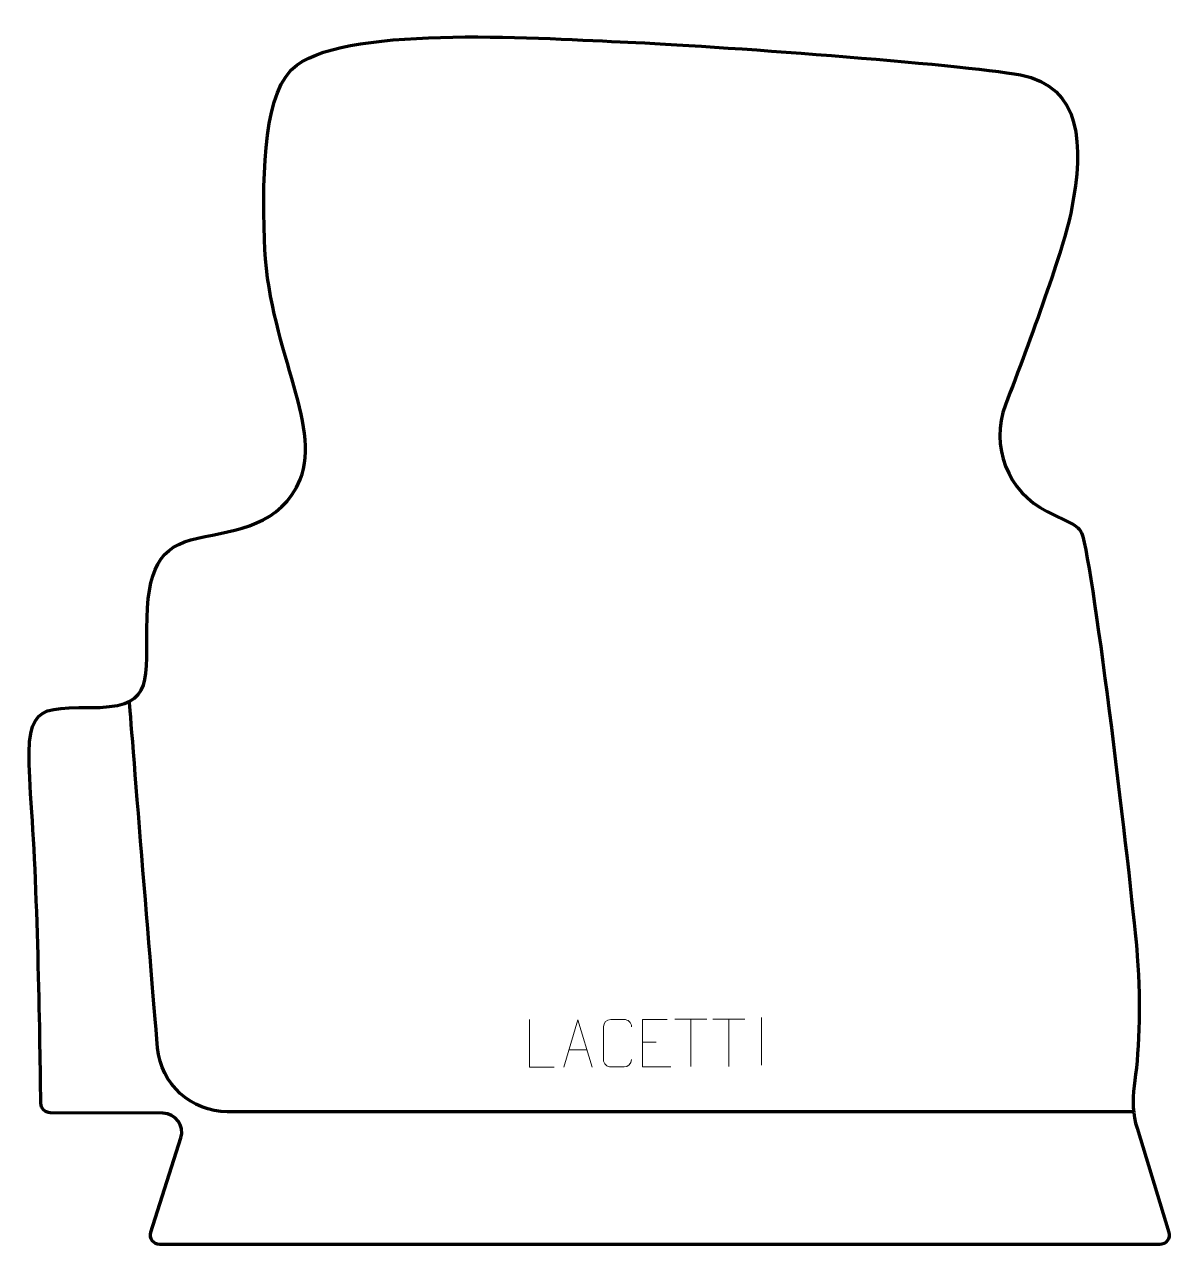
# Model space of a CAD drawing. Header units: millimetres. Extents: x -303 to 301, y -318 to 325.
import ezdxf

# ---------------------------------------------------------------- set-up
doc = ezdxf.new("R2010")
doc.units = ezdxf.units.MM
doc.header["$MEASUREMENT"] = 0
for name, color, linetype in [('layer 1', 7, 'Continuous'), ('layer 2', 7, 'Continuous'), ('layer 3', 7, 'Continuous')]:
    doc.layers.add(name, color=color, linetype=linetype)

msp = doc.modelspace()

# ---------------------------------------------------------------- linework, layer by layer
at = {"layer": 'layer 1', "color": 250, "lineweight": 9}
for points in [[(85.5699, -198.4574), (85.5699, -198.4574), (85.5699, -223.4315), (85.5699, -223.4315)], [(39.8229, -199.3379), (39.8229, -199.3379), (56.8101, -199.3379), (56.8101, -199.3379)], [(48.3167, -224.2679), (48.3167, -224.2679), (48.3167, -199.3144), (48.3167, -199.3144)], [(59.8229, -199.3379), (59.8229, -199.3379), (76.8101, -199.3379), (76.8101, -199.3379)], [(68.3167, -224.2679), (68.3167, -224.2679), (68.3167, -199.3144), (68.3167, -199.3144)], [(22.9306, -211.3098), (22.9306, -211.3098), (30.0987, -211.3098), (30.0987, -211.3098)], [(-15.9349, -215.3838), (-15.9349, -215.3838), (-6.4392, -215.3838), (-6.4392, -215.3838)]]:
    msp.add_open_spline(points, degree=3, dxfattribs=at)
for points, knots in [([(-23.7377, -224.48), (-23.7377, -224.48), (-36.6868, -224.48), (-36.6868, -224.48), (-36.6868, -224.48), (-36.6868, -224.48), (-36.6868, -199.5264), (-36.6868, -199.5264)], [0, 0, 0, 0, 0.33333333, 0.33333333, 0.33333333, 0.33333333, 1, 1, 1, 1]), ([(-18.6575, -224.6332), (-18.6575, -224.6332), (-11.2865, -199.6797), (-11.2865, -199.6797), (-11.2865, -199.6797), (-11.2865, -199.6797), (-3.7166, -224.6332), (-3.7166, -224.6332)], [0, 0, 0, 0, 0.33333333, 0.33333333, 0.33333333, 0.33333333, 1, 1, 1, 1]), ([(17.1128, -220.6035), (16.973, -222.9269), (15.2958, -224.4065), (13.1481, -224.4173), (13.1481, -224.4173), (10.8162, -224.4169), (8.4843, -224.4169), (6.1528, -224.4173), (6.1528, -224.4173), (4.2278, -224.5227), (2.2557, -222.6382), (2.2669, -220.6209), (2.2669, -220.6209), (2.2673, -214.8508), (2.2673, -209.0811), (2.2669, -203.3118), (2.2669, -203.3118), (2.2711, -201.1737), (4.0178, -199.4545), (6.1702, -199.468), (6.1702, -199.468), (8.4959, -199.468), (10.822, -199.468), (13.1481, -199.468), (13.1481, -199.468), (15.0947, -199.4325), (17.0861, -200.924), (17.1128, -203.3616)], [0, 0, 0, 0, 0.125, 0.125, 0.125, 0.125, 0.25, 0.25, 0.25, 0.25, 0.375, 0.375, 0.375, 0.375, 0.5, 0.5, 0.5, 0.5, 0.625, 0.625, 0.625, 0.625, 0.75, 0.75, 0.75, 0.75, 1, 1, 1, 1]), ([(35.8045, -199.4301), (35.8045, -199.4301), (22.9306, -199.4301), (22.9306, -199.4301), (22.9306, -199.4301), (22.9306, -199.4301), (22.9306, -224.3837), (22.9306, -224.3837), (22.9306, -224.3837), (22.9306, -224.3837), (37.7964, -224.3837), (37.7964, -224.3837)], [0, 0, 0, 0, 0.25, 0.25, 0.25, 0.25, 0.5, 0.5, 0.5, 0.5, 1, 1, 1, 1])]:
    msp.add_open_spline(points, degree=3, knots=knots, dxfattribs=at)
at = {"layer": 'layer 2', "color": 12, "lineweight": 200}
msp.add_open_spline([(-231.397, -317.9987), (-231.397, -317.9987), (295.2993, -317.9987), (295.2993, -317.9987), (295.2993, -317.9987), (298.6545, -317.9987), (301.0577, -314.7689), (300.084, -311.5686), (300.084, -311.5686), (300.084, -311.5686), (283.3895, -256.6997), (283.3895, -256.6997), (283.3895, -256.6997), (281.2086, -249.5319), (280.6914, -241.9703), (281.8327, -234.5671), (281.8327, -234.5671), (284.118, -219.7449), (285.6272, -192.1063), (283.5133, -166.0906), (283.5133, -166.0906), (280.8678, -133.5287), (262.3068, 24.9127), (254.8039, 54.8763), (254.8039, 54.8763), (254.0916, 57.7206), (252.1711, 60.1124), (249.5355, 61.4143), (249.5355, 61.4143), (249.5355, 61.4143), (236.1046, 68.0472), (236.1046, 68.0472), (236.1046, 68.0472), (215.3041, 78.3194), (205.7533, 102.6751), (214.0588, 124.2823), (214.0588, 124.2823), (227.1913, 158.4451), (244.8358, 206.3498), (248.8501, 227.0836), (248.8501, 227.0836), (255.4241, 261.0397), (254.2289, 292.0171), (221.9557, 297.9742), (221.9557, 297.9742), (189.6829, 303.9313), (57.6032, 313.4629), (15.1704, 315.2499), (15.1704, 315.2499), (-27.2628, 317.0373), (-130.0365, 324.5986), (-159.321, 303.1527), (-159.321, 303.1527), (-176.8371, 290.3256), (-177.325, 248.1236), (-176.3513, 211.2644), (-176.3513, 211.2644), (-174.8813, 155.5976), (-145.5965, 113.8973), (-157.4565, 84.9992), (-157.4565, 84.9992), (-167.4806, 60.5732), (-190.9919, 58.4489), (-211.4344, 54.1135), (-211.4344, 54.1135), (-231.8764, 49.7781), (-238.2317, 37.6388), (-238.2317, 6.4238), (-238.2317, 6.4238), (-238.2317, -24.791), (-236.2258, -35.1961), (-268.4119, -35.1961), (-268.4119, -35.1961), (-300.5975, -35.1961), (-302.7724, -35.6705), (-298.858, -90.2966), (-298.858, -90.2966), (-295.4512, -137.8331), (-294.3505, -222.4381), (-294.1223, -243.598), (-294.1223, -243.598), (-294.0929, -246.3183), (-291.88, -248.5103), (-289.1506, -248.5256), (-289.1506, -248.5256), (-289.1506, -248.5256), (-229.8081, -248.8561), (-229.8081, -248.8561), (-229.8081, -248.8561), (-223.0653, -248.8934), (-218.2917, -255.4358), (-220.3334, -261.8418), (-220.3334, -261.8418), (-220.3334, -261.8418), (-236.1622, -311.5057), (-236.1622, -311.5057), (-236.1622, -311.5057), (-237.1864, -314.7197), (-234.7801, -317.9987), (-231.397, -317.9987)], degree=3, knots=[0, 0, 0, 0, 0.03846154, 0.03846154, 0.03846154, 0.03846154, 0.07692308, 0.07692308, 0.07692308, 0.07692308, 0.11538462, 0.11538462, 0.11538462, 0.11538462, 0.15384615, 0.15384615, 0.15384615, 0.15384615, 0.19230769, 0.19230769, 0.19230769, 0.19230769, 0.23076923, 0.23076923, 0.23076923, 0.23076923, 0.26923077, 0.26923077, 0.26923077, 0.26923077, 0.30769231, 0.30769231, 0.30769231, 0.30769231, 0.34615385, 0.34615385, 0.34615385, 0.34615385, 0.38461538, 0.38461538, 0.38461538, 0.38461538, 0.42307692, 0.42307692, 0.42307692, 0.42307692, 0.46153846, 0.46153846, 0.46153846, 0.46153846, 0.5, 0.5, 0.5, 0.5, 0.53846154, 0.53846154, 0.53846154, 0.53846154, 0.57692308, 0.57692308, 0.57692308, 0.57692308, 0.61538462, 0.61538462, 0.61538462, 0.61538462, 0.65384615, 0.65384615, 0.65384615, 0.65384615, 0.69230769, 0.69230769, 0.69230769, 0.69230769, 0.73076923, 0.73076923, 0.73076923, 0.73076923, 0.76923077, 0.76923077, 0.76923077, 0.76923077, 0.80769231, 0.80769231, 0.80769231, 0.80769231, 0.84615385, 0.84615385, 0.84615385, 0.84615385, 0.88461538, 0.88461538, 0.88461538, 0.88461538, 0.92307692, 0.92307692, 0.92307692, 0.92307692, 1, 1, 1, 1], dxfattribs=at)
at = {"layer": 'layer 3', "color": 142, "lineweight": 200}
msp.add_open_spline([(281.3413, -248.0076), (281.3413, -248.0076), (-195.7332, -248.0076), (-195.7332, -248.0076), (-195.7332, -248.0076), (-214.8499, -248.0076), (-230.9217, -233.4546), (-232.5766, -214.4102), (-232.5766, -214.4102), (-236.5574, -168.5999), (-247.5064, -31.0864), (-247.5064, -31.0864)], degree=3, knots=[0, 0, 0, 0, 0.25, 0.25, 0.25, 0.25, 0.5, 0.5, 0.5, 0.5, 1, 1, 1, 1], dxfattribs=at)

doc.saveas('drawing.dxf')
